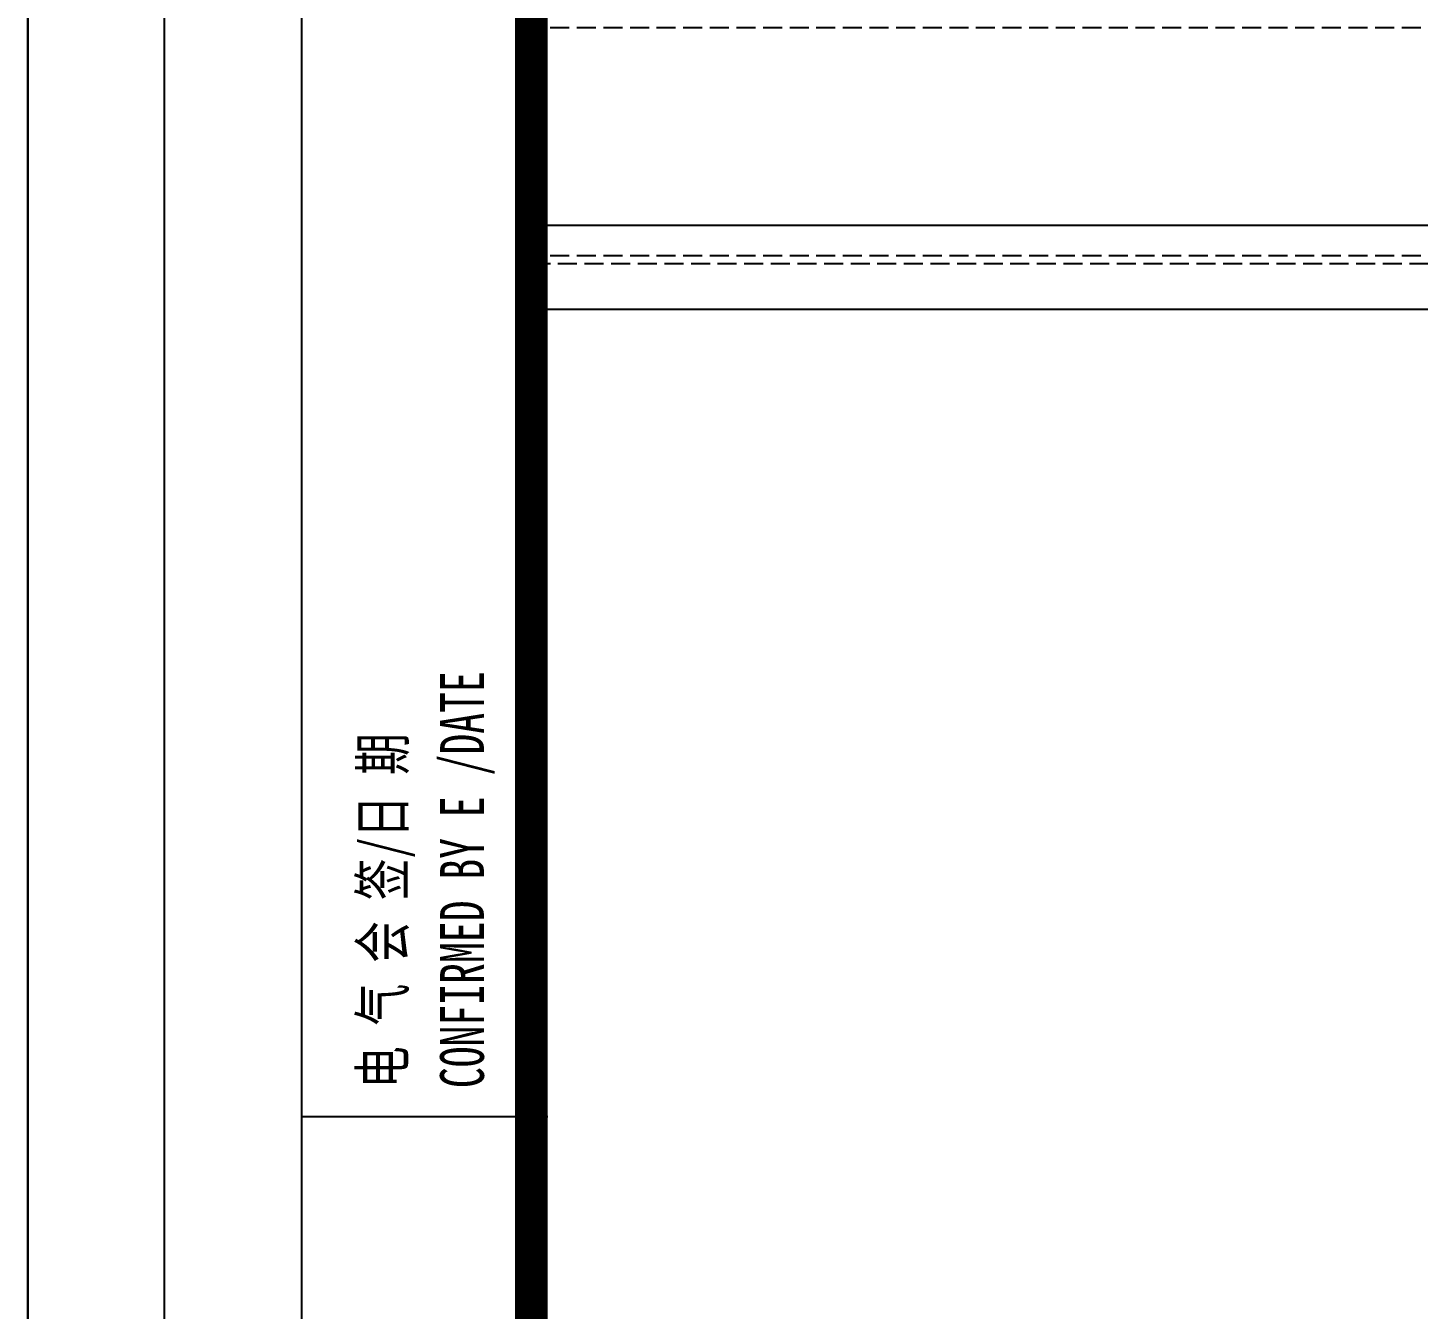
# Model space of a CAD drawing. Extents: x -8792 to 174344, y -43961 to 62816.
# Drawn here: x 9224 to 10138, y -9206 to -8363 of the extents above; entities that cross this region are included whole.
import ezdxf
from ezdxf.enums import TextEntityAlignment as Align
from ezdxf.xclip import XClip

# ---------------------------------------------------------------- set-up
doc = ezdxf.new("R2010")
doc.units = 0
doc.header["$LTSCALE"] = 50
doc.header["$XCLIPFRAME"] = 0
for name, pattern in [('DASH', [0.35, 0.25, -0.1]), ('DOT2', [0.125, 0, -0.125]), ('HIDDEN', [0.375, 0.25, -0.125])]:
    doc.linetypes.add(name, pattern=pattern)
for name, color, linetype in [('#虚线', 8, 'HIDDEN'), ('#钢材', 34, 'Continuous'), ('#铝板', 2, 'Continuous'), ('2-会议墙身$0$000-灯膜', 4, 'Continuous'), ('2017_11-sheet-L2$0$C-SHET-TTLB', 11, 'Continuous'), ('A-FLOR-OTLN', 4, 'DOT2'), ('C-SHET-SHBD', 11, 'Continuous'), ('C-SHET-TTLB', 11, 'Continuous'), ('TK', 7, 'Continuous'), ('吊顶', 7, 'Continuous'), ('通-图框-文字', 4, 'Continuous')]:
    doc.layers.add(name, color=color, linetype=linetype)
doc.styles.add('2017_11-sheet-L2$0$SHEET-ECADI', font='', dxfattribs={"width": 0.7})
doc.styles.add('XD-2008', font='xd-hzs.shx', dxfattribs={"width": 0.7, "bigfont": 'xd-hztxt.shx'})
doc.styles.add('XD2008', font='@1romans.shx', dxfattribs={"width": 0.7, "bigfont": '!hztxt.shx'})
doc.styles.get('2017_11-sheet-L2$0$SHEET-ECADI').set_extended_font_data('SimHei')

# ---------------------------------------------------------------- blocks, each defined once
blk = doc.blocks.new('A$Cbd8d7c8c')
at = {"layer": 'A-FLOR-OTLN', "color": 8}
blk.add_lwpolyline([(-22721.25, -15689.87), (-43719.42, -33393.16, 0.413756), (-43991.61, -36560.98, 0.189672), (122158.17, -126683.04, 0.414786), (124666.02, -124719.49), (133885.17, -48361.88, 0.379931), (116453.25, -23207.95, 0.236452)], format="xyb", dxfattribs=at)
at = {"layer": '吊顶', "const_width": 3}
blk.add_lwpolyline([(36525.16, -42886.24, 0.056654), (31389.8, -41079.32), (30859.09, -40957.78, -0.112536), (21289.45, -36343.72, -0.028917), (3039.01, -19971.01, 0.413532), (-633.62, -19953.38), (-31397.94, -50352.84, 0.414781), (-31416.33, -54033.31, 0.170492), (123964.28, -129414.71, 0.412564), (126841.18, -127143.22), (136317.5, -48655.55, 1.269195), (87076.8, -54393.32)], format="xyb", dxfattribs=at)
blk = doc.blocks.new('ASDFDFBBBB')
at = {"layer": '#虚线', "color": 8, "linetype": 'DASH'}
for p, q in [((5823.25, -1170.07), (12116.78, -1170.07)), ((5823.25, -1320.07), (12116.78, -1320.07)), ((12116.78, -1325.07), (5823.25, -1325.07)), ((692.55, -1636.07), (5915.04, -1636.07)), ((692.55, -1784.07), (5915.04, -1784.07))]:
    blk.add_line(p, q, dxfattribs=at)
at = {"layer": '#钢材', "ltscale": 10}
for p, q in [((692.55, -1630.07), (5915.04, -1630.07)), ((692.55, -1790.07), (5915.04, -1790.07))]:
    blk.add_line(p, q, dxfattribs=at)
at = {"layer": '#铝板'}
blk.add_line((11950.06, -1355.07), (6100.06, -1355.07), dxfattribs=at)
at = {"layer": '2-会议墙身$0$000-灯膜'}
for p in [(6051.66, -1300.07), (11998.45, -1300.07)]:
    blk.add_line(p, (9025.06, -1300.07), dxfattribs=at)
blk = doc.blocks.new('A3文本框')
at = {"layer": 'Defpoints', "ltscale": 500}
blk.add_lwpolyline([(10, -10), (-420, -10), (-420, 297), (10, 297)], close=True, dxfattribs=at)
at = {"layer": 'C-SHET-SHBD', "style": 'XD2008', "width": 0.7}
for tag, height, p in [('子项名称', 4.5, (-37.489, 35.412)), ('图名', 4.5, (-37.489, 24.269)), ('比例', 3, (-56.3, 8.255)), ('MQJD-01', 3, (-13.245, 2.272))]:
    blk.add_attdef(tag, text='', height=height, dxfattribs=at).set_placement(p, align=Align.CENTER)
blk = doc.blocks.new('华东院_土建2018EcadiA3_2021_06-sheet-L2$0$2014SHEET-L')
at = {"layer": '2017_11-sheet-L2$0$C-SHET-TTLB'}
blk.add_line((0, -180), (-9, -180), dxfattribs=at)
at = {"layer": '2017_11-sheet-L2$0$C-SHET-TTLB', "style": '2017_11-sheet-L2$0$SHEET-ECADI', "width": 0.7}
for s, p in [('CONFIRMED BY E /DATE', (-2.335, -178.957)), ('电 气 会 签/日 期', (-5.238, -178.957))]:
    blk.add_text(s, height=1.6, rotation=90, dxfattribs=at).set_placement(p)
blk = doc.blocks.new('华东院_土建2018EcadiA3_2021_06-sheet-L2', base_point=(18.4, 410))
at = {"layer": '2017_11-sheet-L2$0$C-SHET-TTLB'}
blk.add_blockref('华东院_土建2018EcadiA3_2021_06-sheet-L2$0$2014SHEET-L', (19, 410.6), dxfattribs=at)
blk = doc.blocks.new('A$Ce60f285c')
at = {"layer": 'C-SHET-TTLB'}
blk.add_line((10, 297.6), (10, 9.416), dxfattribs=at)
for points in [[(430, 307), (430, 0), (0, 0), (0, 307)], [(425, 302), (425, 5), (5, 5), (5, 302)]]:
    blk.add_lwpolyline(points, close=True, dxfattribs=at)
at = {"layer": 'C-SHET-TTLB', "const_width": 1.2}
blk.add_lwpolyline([(18.4, 297), (420, 297), (420, 10), (18.4, 10)], close=True, dxfattribs=at)
at = {"layer": 'C-SHET-TTLB'}
blk.add_blockref('华东院_土建2018EcadiA3_2021_06-sheet-L2', (18.4, 297), dxfattribs=at)
at = {"layer": 'C-SHET-SHBD', "style": 'XD2008', "width": 0.7}
for tag, p in [('审定人', (345.736, 128.403)), ('设总', (345.736, 118.195)), ('审核人', (345.736, 107.963)), ('专业负责人', (345.736, 97.755)), ('校对人', (345.736, 87.546)), ('设计人', (345.736, 77.639))]:
    blk.add_attdef(tag, p, '', height=2.8, dxfattribs=at)
for tag, p in [('工程编号', (368.416, 27.046)), ('阶段', (404.414, 27.046)), ('专业', (404.414, 19.691))]:
    blk.add_attdef(tag, text='', height=3.5, dxfattribs=at).set_placement(p, align=Align.MIDDLE_CENTER)
at = {"layer": 'C-SHET-SHBD', "style": 'XD2008', "width": 0.7, "flags": 1}
blk.add_attdef('日期', text='', height=3.5, dxfattribs=at).set_placement((368.416, 13.426), align=Align.MIDDLE_CENTER)
at = {"layer": '通-图框-文字', "style": 'XD-2008', "width": 0.7}
for tag, p in [('建设单位', (383.408, 70.61)), ('项目名称', (383.282, 58.428))]:
    blk.add_attdef(tag, text='', height=5, dxfattribs=at).set_placement(p, align=Align.MIDDLE_CENTER)
blk = doc.blocks.new('A$C6049850a')
at = {"ltscale": 10}
blk.add_blockref('A$Ce60f285c', (0, 0), dxfattribs=at)

msp = doc.modelspace()

# ---------------------------------------------------------------- block references
at = {"ltscale": 10}
ref = msp.add_blockref('A$Cbd8d7c8c', (-20242.468, 78224.561), dxfattribs=at)
XClip(ref).set_block_clipping_path([(33737.5024453482, -58253.8739175466), (58527.5008306247, -28195.842069268)])
ref = msp.add_blockref('A$Cbd8d7c8c', (22321.982, 94074.685), dxfattribs=at)
XClip(ref).set_block_clipping_path([(76291.0063025201, -72283.9918497168), (103268.9259821397, -47877.3086105986)])
at = {"ltscale": 12}
ref = msp.add_blockref('ASDFDFBBBB', (19664.938, -7192.873), dxfattribs=dict(at, xscale=-1))
XClip(ref).set_block_clipping_path([(11800.9034438342, -3842.9944827884), (17026.5034438345, 748.8291332118)])
at = {"layer": 'TK', "color": 0, "xscale": 18, "yscale": 18, "zscale": 18}
msp.add_blockref('A3文本框', (16784.035, -11016.044), dxfattribs=at)

# ---------------------------------------------------------------- next in the draw order: block references
at = {"ltscale": 12}
ref = msp.add_blockref('ASDFDFBBBB', (16523.379, -7192.873), dxfattribs=dict(at, xscale=-1))
XClip(ref).set_block_clipping_path([(4357.7572503736, -3823.1708667884), (6968.1443472763, 1342.8291332118)])
ref = msp.add_blockref('ASDFDFBBBB', (14736.155, -7192.873), dxfattribs=dict(at, xscale=-1))
XClip(ref).set_block_clipping_path([(-715.4778529943, -3797.3053243063), (2511.2529271227, 1432.8291332118)])
at = {"ltscale": 10, "xscale": 16, "yscale": 16, "zscale": 16}
msp.add_blockref('A$C6049850a', (2344.035, -11196.044), dxfattribs=at)

# ---------------------------------------------------------------- next in the draw order: block references
at = {"ltscale": 10, "xscale": 18, "yscale": 18, "zscale": 18}
msp.add_blockref('A$C6049850a', (9224.035, -11196.044), dxfattribs=at)

doc.saveas('drawing.dxf')
